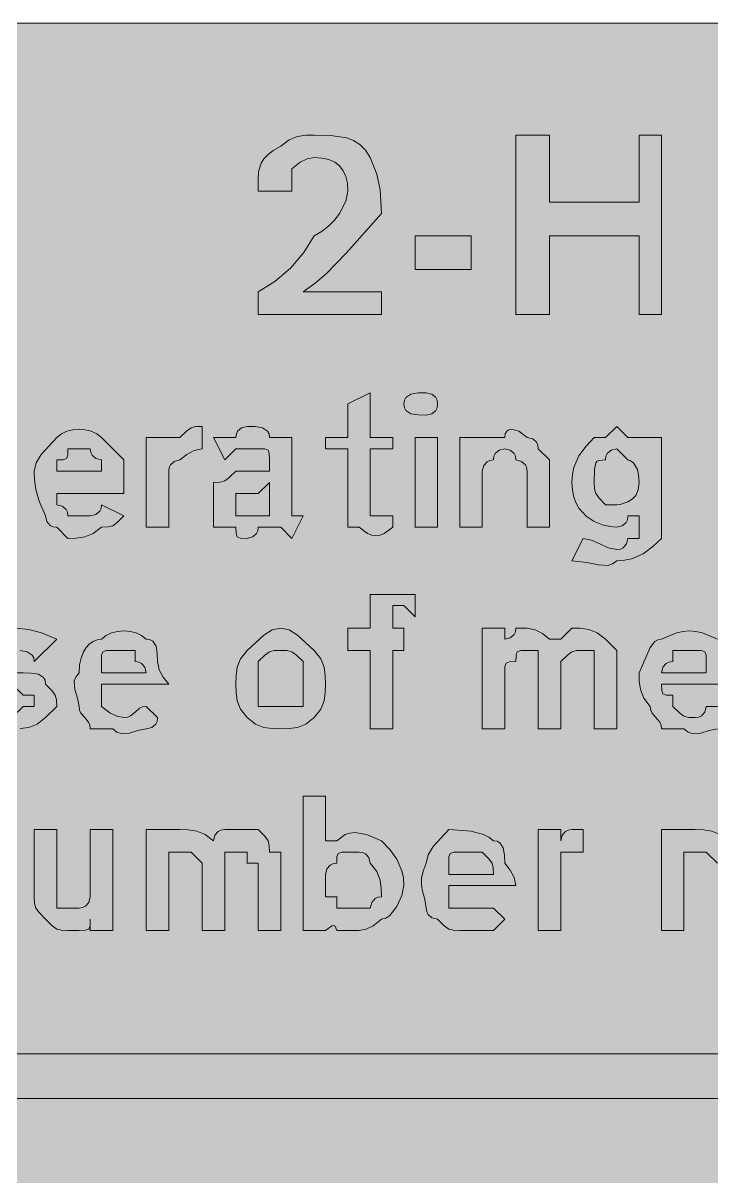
# Model space of a CAD drawing. Header units: metres. Extents: x 10 to 558, y 12 to 259.
# Drawn here: x 141.8 to 215.6, y 135.6 to 259.2 of the extents above; entities that cross this region are included whole.
import ezdxf

# ---------------------------------------------------------------- set-up
doc = ezdxf.new("R2010")
doc.units = ezdxf.units.M
for name, color, linetype, true_color in [('FILL_BLUE_0000FF', 7, 'Continuous', 0x0000ff), ('FILL_WHITE_FFFFFF', 7, 'Continuous', 0xffffff), ('STROKE_WHITE_FFFFFF', 7, 'Continuous', 0xffffff)]:
    doc.layers.add(name, color=color, linetype=linetype, true_color=true_color)

msp = doc.modelspace()

# ---------------------------------------------------------------- hatches: boundary and pattern name
at = {"layer": 'FILL_BLUE_0000FF', "true_color": 0x0000ff}
h = msp.add_hatch(color=7, dxfattribs=at)
h.dxf.hatch_style = 1
h.paths.add_polyline_path([(552.54, 259.18), (553.8, 259.05), (554.83, 258.69), (555.75, 258), (557.14, 256.39), (557.56, 255.68), (557.85, 255), (558.11, 253.61), (558.15, 252), (558.15, 19.2), (558.15, 15.6), (557.75, 15.55), (557.44, 15.39), (556.95, 14.85), (556.46, 14.08), (555.75, 13.2), (554.83, 12.51), (553.8, 12.15), (552.54, 12.02), (550.95, 12), (16.95, 12), (13.35, 12), (12.6, 12.6), (11.83, 13.01), (10.95, 13.2), (10.26, 14.81), (9.9, 16.2), (9.77, 17.59), (9.75, 19.2), (9.75, 252), (9.75, 255.6), (10.35, 256.35), (10.76, 257.12), (10.95, 258), (11.83, 258.19), (12.6, 258.6), (13.35, 259.2), (16.95, 259.2), (550.95, 259.2), (552.54, 259.18)])
at = {"layer": 'FILL_WHITE_FFFFFF', "true_color": 0xffffff}
h = msp.add_hatch(color=7, dxfattribs=at)
h.dxf.hatch_style = 1
h.paths.add_polyline_path([(166.95, 241.2), (166.95, 242.4), (166.99, 243.3), (167.25, 244.2), (167.54, 244.65), (167.96, 245.1), (168.56, 245.55), (169.35, 246), (170.25, 246.69), (171.15, 247.05), (172.05, 247.18), (172.95, 247.2), (174.73, 247.16), (176.4, 246.9), (177.16, 246.61), (177.84, 246.19), (178.45, 245.59), (178.95, 244.8), (179.64, 243.02), (180, 241.35), (180.15, 238.8), (176.4, 234.6), (174.24, 232.39), (173.05, 231.35), (171.75, 230.4), (180.15, 230.4), (180.15, 228), (166.95, 228), (166.95, 230.4), (168.73, 231.51), (170.4, 232.95), (171.84, 234.62), (172.95, 236.4), (173.79, 236.9), (174.52, 237.49), (175.14, 238.13), (175.65, 238.8), (176.32, 240.11), (176.55, 241.2), (176.49, 242.04), (176.32, 242.77), (176.04, 243.39), (175.65, 243.9), (175.14, 244.29), (174.52, 244.57), (173.79, 244.74), (172.95, 244.8), (172.2, 244.65), (171.43, 244.29), (170.55, 243.6), (170.55, 242.4), (170.55, 241.2), (166.95, 241.2)])
h = msp.add_hatch(color=7, dxfattribs=at)
h.dxf.hatch_style = 1
h.paths.add_polyline_path([(207.75, 236.4), (198.15, 236.4), (198.15, 228), (194.55, 228), (194.55, 247.2), (198.15, 247.2), (198.15, 240), (207.75, 240), (207.75, 247.2), (210.15, 247.2), (210.15, 228), (207.75, 228), (207.75, 236.4)])
h = msp.add_hatch(color=7, dxfattribs=at)
h.dxf.hatch_style = 1
h.paths.add_polyline_path([(183.75, 236.4), (189.75, 236.4), (189.75, 232.8), (183.75, 232.8), (183.75, 236.4)])
h = msp.add_hatch(color=7, dxfattribs=at)
h.dxf.hatch_style = 1
h.paths.add_polyline_path([(178.95, 206.4), (180.15, 206.4), (181.35, 206.4), (181.35, 205.2), (180.45, 204.52), (180, 204.36), (179.55, 204.3), (179.1, 204.36), (178.65, 204.52), (177.75, 205.2), (176.55, 205.2), (176.55, 206.4), (176.55, 213.6), (174.15, 213.6), (174.15, 214.8), (176.55, 214.8), (176.55, 218.4), (178.95, 219.6), (178.95, 214.8), (181.35, 214.8), (181.35, 213.6), (178.95, 213.6), (178.95, 207.6), (178.95, 206.4)])
h = msp.add_hatch(color=7, dxfattribs=at)
h.dxf.hatch_style = 1
h.paths.add_polyline_path([(186.1, 218), (185.96, 217.71), (185.55, 217.35), (184.95, 217.2), (184.07, 217.22), (183.3, 217.35), (182.76, 217.71), (182.6, 218), (182.55, 218.4), (182.6, 218.8), (182.76, 219.09), (183.3, 219.45), (184.07, 219.58), (184.95, 219.6), (185.55, 219.45), (185.96, 219.09), (186.1, 218.8), (186.15, 218.4), (186.1, 218)])
h = msp.add_hatch(color=7, dxfattribs=at)
h.dxf.hatch_style = 1
h.paths.add_polyline_path([(144.95, 205.25), (144.66, 205.39), (144.3, 205.8), (144.15, 206.4), (143.46, 207.99), (143.1, 209.25), (142.97, 210.28), (142.95, 211.2), (143.16, 212.1), (143.7, 213), (145.35, 214.8), (145.85, 215.19), (146.44, 215.47), (147.08, 215.64), (147.75, 215.7), (148.42, 215.64), (149.06, 215.47), (149.65, 215.19), (150.15, 214.8), (152.55, 212.4), (152.55, 208.8), (145.35, 208.8), (145.35, 207.6), (145.95, 207.45), (146.36, 207.09), (146.5, 206.8), (146.55, 206.4), (148.95, 206.4), (149.55, 206.55), (149.96, 206.91), (150.1, 207.2), (150.15, 207.6), (152.55, 206.4), (151.84, 205.71), (151.35, 205.35), (150.86, 205.22), (150.15, 205.2), (149.25, 204.51), (148.35, 204.15), (147.45, 204.02), (146.55, 204), (145.35, 205.2), (144.95, 205.25)])
h.paths.add_polyline_path([(150.15, 212.4), (149.55, 212.55), (149.14, 212.91), (149, 213.2), (148.95, 213.6), (146.55, 213.6), (146.53, 212.91), (146.4, 212.55), (146.04, 212.42), (145.35, 212.4), (145.35, 211.2), (150.15, 211.2), (150.15, 212.4)], flags=16)
h = msp.add_hatch(color=7, dxfattribs=at)
h.dxf.hatch_style = 1
h.paths.add_polyline_path([(158.55, 214.8), (159.26, 215.49), (159.75, 215.85), (160.24, 215.98), (160.95, 216), (160.95, 213.6), (160.07, 213.41), (159.3, 213), (158.55, 212.4), (157.95, 212.25), (157.54, 211.89), (157.4, 211.6), (157.35, 211.2), (157.35, 205.2), (154.95, 205.2), (154.95, 214.8), (157.35, 214.8), (158.55, 214.8)])
h = msp.add_hatch(color=7, dxfattribs=at)
h.dxf.hatch_style = 1
h.paths.add_polyline_path([(164.55, 214.8), (164.6, 215.2), (164.74, 215.49), (165.15, 215.85), (165.75, 216), (166.63, 215.98), (167.4, 215.85), (167.94, 215.49), (168.1, 215.2), (168.15, 214.8), (170.55, 214.8), (170.55, 212.4), (170.55, 210), (170.55, 207.6), (170.55, 206.4), (171.75, 206.4), (170.55, 204), (169.35, 205.2), (166.95, 205.2), (166.9, 204.8), (166.76, 204.51), (166.35, 204.15), (165.75, 204), (165.06, 204.02), (164.7, 204.15), (164.57, 204.51), (164.55, 205.2), (162.15, 205.2), (162.15, 207.6), (162.15, 210), (162.86, 210.02), (163.35, 210.15), (163.84, 210.51), (164.55, 211.2), (165.75, 211.2), (166.95, 211.2), (168.15, 211.2), (168.15, 212.4), (168.13, 213.09), (168, 213.45), (167.64, 213.58), (166.95, 213.6), (165.75, 213.6), (164.55, 213.6), (163.35, 212.4), (162.15, 214.8), (163.35, 214.8), (164.55, 214.8)])
h.paths.add_polyline_path([(168.15, 206.4), (168.15, 207.6), (168.15, 210), (166.95, 208.8), (165.75, 208.8), (164.55, 208.8), (164.55, 207.6), (164.55, 206.4), (165.75, 206.4), (166.95, 206.4), (168.15, 206.4)], flags=16)
h = msp.add_hatch(color=7, dxfattribs=at)
h.dxf.hatch_style = 1
h.paths.add_polyline_path([(192.75, 213.45), (192.34, 213.09), (192.2, 212.8), (192.15, 212.4), (191.75, 212.35), (191.46, 212.21), (191.1, 211.8), (190.95, 211.2), (190.95, 205.2), (188.55, 205.2), (188.55, 214.8), (190.95, 214.8), (193.35, 214.8), (193.4, 215.19), (193.56, 215.47), (193.79, 215.64), (194.1, 215.7), (194.87, 215.47), (195.75, 214.8), (196.35, 214.65), (196.76, 214.29), (196.9, 214), (196.95, 213.6), (198.15, 212.4), (198.15, 205.2), (195.75, 205.2), (195.75, 211.2), (195.7, 211.6), (195.56, 211.89), (195.15, 212.25), (194.55, 212.4), (194.5, 212.8), (194.36, 213.09), (193.95, 213.45), (193.35, 213.6), (192.75, 213.45)])
h = msp.add_hatch(color=7, dxfattribs=at)
h.dxf.hatch_style = 1
h.paths.add_polyline_path([(210.15, 204), (209.23, 203.12), (208.2, 202.35), (206.94, 201.81), (206.2, 201.65), (205.35, 201.6), (204.9, 201.26), (204.43, 201.09), (203.4, 201.15), (202.14, 201.43), (200.55, 201.6), (201.75, 204), (202.65, 203.81), (203.55, 203.4), (204.45, 202.99), (205.35, 202.8), (205.75, 202.85), (206.04, 202.99), (206.4, 203.4), (206.55, 204), (207.75, 204), (207.75, 205.2), (207.75, 206.4), (206.55, 206.4), (206.5, 206), (206.36, 205.71), (205.95, 205.35), (205.35, 205.2), (204.6, 205.27), (203.83, 205.45), (202.95, 205.8), (202.07, 206.37), (201.3, 207.22), (200.99, 207.77), (200.76, 208.42), (200.6, 209.16), (200.55, 210), (200.6, 210.85), (200.76, 211.59), (201.3, 212.85), (202.07, 213.88), (202.95, 214.8), (204.15, 214.8), (205.35, 216), (206.55, 214.8), (207.75, 214.8), (210.15, 214.8), (210.15, 204)])
h.paths.add_polyline_path([(204.34, 213.09), (204.2, 212.8), (204.15, 212.4), (203.46, 212.36), (203.24, 212.27), (203.1, 212.1), (202.97, 211.39), (202.95, 210), (202.97, 209.29), (203.1, 208.8), (203.46, 208.31), (204.15, 207.6), (205.35, 207.6), (205.72, 207.64), (206.55, 207.9), (206.99, 208.19), (207.38, 208.61), (207.65, 209.21), (207.75, 210), (207.7, 210.79), (207.56, 211.39), (207.15, 212.1), (206.74, 212.36), (206.55, 212.4), (205.35, 213.6), (204.75, 213.45), (204.34, 213.09)], flags=16)
h = msp.add_hatch(color=7, dxfattribs=at)
h.dxf.hatch_style = 1
h.paths.add_polyline_path([(183.75, 205.2), (183.75, 214.8), (186.15, 214.8), (186.15, 205.2), (183.75, 205.2)])
h = msp.add_hatch(color=7, dxfattribs=at)
h.dxf.hatch_style = 1
h.paths.add_polyline_path([(181.35, 183.6), (178.95, 183.6), (178.95, 192), (176.55, 192), (176.55, 194.4), (178.95, 194.4), (178.95, 195.6), (178.95, 198), (181.35, 198), (182.55, 198), (183.75, 198), (183.75, 195.6), (182.55, 196.8), (181.35, 196.8), (181.35, 195.6), (181.35, 194.4), (182.55, 194.4), (182.55, 192), (181.35, 192), (181.35, 183.6)])
h = msp.add_hatch(color=7, dxfattribs=at)
h.dxf.hatch_style = 1
h.paths.add_polyline_path([(140.55, 189.6), (141.75, 189.6), (142.63, 189.58), (143.4, 189.45), (143.94, 189.09), (144.1, 188.8), (144.15, 188.4), (144.84, 187.69), (145.2, 187.2), (145.33, 186.71), (145.35, 186), (144.15, 184.8), (143.25, 184.11), (142.35, 183.75), (141.45, 183.62), (140.55, 183.6), (138.96, 183.64), (137.7, 183.9), (137.16, 184.19), (136.67, 184.61), (136.2, 185.21), (135.75, 186), (136.95, 187.2), (137.66, 186.51), (138.15, 186.15), (138.64, 186.02), (139.35, 186), (139.5, 185.4), (139.86, 184.99), (140.15, 184.85), (140.55, 184.8), (141.75, 186), (142.95, 186), (142.95, 187.2), (141.75, 187.2), (140.55, 188.4), (139.35, 188.4), (138.47, 188.42), (137.7, 188.55), (137.16, 188.91), (137, 189.2), (136.95, 189.6), (136.95, 190.8), (136.95, 193.2), (137.35, 193.25), (137.66, 193.39), (138.15, 193.8), (138.64, 194.21), (138.95, 194.35), (139.35, 194.4), (140.96, 194.38), (142.35, 194.25), (143.74, 193.89), (145.35, 193.2), (142.95, 190.8), (142.9, 191.2), (142.74, 191.49), (142.2, 191.85), (141.43, 191.98), (140.55, 192), (139.35, 192), (139.35, 190.8), (140.55, 189.6)])
h = msp.add_hatch(color=7, dxfattribs=at)
h.dxf.hatch_style = 1
h.paths.add_polyline_path([(148.9, 184), (148.76, 184.31), (148.35, 184.8), (147.94, 185.29), (147.8, 185.6), (147.75, 186), (147.58, 186.9), (147.3, 187.8), (147.24, 188.7), (147.41, 189.15), (147.75, 189.6), (147.8, 190.44), (147.96, 191.17), (148.19, 191.79), (148.5, 192.3), (148.86, 192.69), (149.27, 192.97), (149.7, 193.14), (150.15, 193.2), (150.65, 193.59), (151.24, 193.87), (151.88, 194.04), (152.55, 194.1), (153.22, 194.04), (153.86, 193.87), (154.45, 193.59), (154.95, 193.2), (155.35, 193.15), (155.64, 192.99), (156, 192.45), (156.13, 191.68), (156.15, 190.8), (156.34, 189.92), (156.75, 189.15), (157.35, 188.4), (150.15, 188.4), (150.15, 187.2), (150.15, 186), (151.03, 185.31), (151.8, 184.95), (152.55, 184.8), (152.95, 184.85), (153.26, 184.99), (153.75, 185.4), (154.24, 185.81), (154.55, 185.95), (154.95, 186), (156.15, 184.8), (156.1, 184.4), (155.96, 184.11), (155.55, 183.75), (154.95, 183.6), (154.05, 183.43), (153.15, 183.15), (152.25, 183.09), (151.8, 183.26), (151.35, 183.6), (148.95, 183.6), (148.9, 184)])
h.paths.add_polyline_path([(154.8, 190.2), (154.44, 190.61), (154.15, 190.75), (153.75, 190.8), (153.75, 192), (151.35, 192), (150.66, 191.98), (150.3, 191.85), (150.17, 191.49), (150.15, 190.8), (150.15, 189.6), (154.95, 189.6), (154.8, 190.2)], flags=16)
h = msp.add_hatch(color=7, dxfattribs=at)
h.dxf.hatch_style = 1
h.paths.add_polyline_path([(164.7, 190.2), (165.06, 191.1), (165.75, 192), (167.55, 193.65), (168.45, 194.19), (169.35, 194.4), (170.25, 194.19), (171.15, 193.65), (172.95, 192), (173.64, 191.1), (174, 190.2), (174.13, 189.3), (174.15, 188.4), (174.13, 187.5), (174, 186.6), (173.64, 185.7), (172.95, 184.8), (172.05, 184.11), (171.15, 183.75), (170.25, 183.62), (169.35, 183.6), (168.45, 183.62), (167.55, 183.75), (166.65, 184.11), (165.75, 184.8), (165.06, 185.7), (164.7, 186.6), (164.57, 187.5), (164.55, 188.4), (164.57, 189.3), (164.7, 190.2)])
h.paths.add_polyline_path([(168.15, 191.85), (167.66, 191.49), (166.95, 190.8), (166.95, 188.4), (166.95, 186), (169.35, 186), (171.75, 186), (171.75, 188.4), (171.75, 190.8), (171.04, 191.49), (170.55, 191.85), (170.06, 191.98), (169.35, 192), (168.64, 191.98), (168.15, 191.85)], flags=16)
h = msp.add_hatch(color=7, dxfattribs=at)
h.dxf.hatch_style = 1
h.paths.add_polyline_path([(193.35, 193.2), (193.95, 193.35), (194.36, 193.71), (194.5, 194), (194.55, 194.4), (195.75, 194.4), (196.63, 194.21), (197.4, 193.8), (198.15, 193.2), (199.35, 193.2), (200.55, 194.4), (201.45, 194.38), (202.35, 194.25), (203.25, 193.89), (204.15, 193.2), (205.35, 192), (205.35, 190.8), (205.35, 183.6), (202.95, 183.6), (202.95, 190.8), (202.95, 192), (201.75, 192), (201.04, 191.98), (200.55, 191.85), (200.06, 191.49), (199.35, 190.8), (199.35, 189.6), (199.35, 183.6), (196.95, 183.6), (196.95, 190.8), (196.95, 192), (195.75, 192), (195.06, 191.98), (194.7, 191.85), (194.57, 191.49), (194.55, 190.8), (193.86, 190.78), (193.5, 190.65), (193.37, 190.29), (193.35, 189.6), (193.35, 183.6), (190.95, 183.6), (190.95, 194.4), (193.35, 194.4), (193.35, 193.2)])
h = msp.add_hatch(color=7, dxfattribs=at)
h.dxf.hatch_style = 1
h.paths.add_polyline_path([(210.1, 184), (209.96, 184.31), (209.55, 184.8), (209.14, 185.29), (209, 185.6), (208.95, 186), (208.26, 186.9), (207.9, 187.8), (207.77, 188.7), (207.75, 189.6), (208.95, 192.3), (209.44, 192.97), (209.75, 193.14), (210.15, 193.2), (211.76, 193.87), (212.47, 194.04), (213.15, 194.1), (213.83, 194.04), (214.54, 193.87), (216.15, 193.2), (216.75, 192.45), (217.16, 191.68), (217.35, 190.8), (217.35, 188.4), (210.15, 188.4), (210.17, 187.71), (210.3, 187.35), (210.66, 187.22), (211.35, 187.2), (211.35, 186), (212.06, 185.31), (212.55, 184.95), (213.04, 184.82), (213.75, 184.8), (214.15, 184.85), (214.44, 184.99), (214.8, 185.4), (214.95, 186), (216.15, 186), (217.35, 184.8), (217.3, 184.4), (217.16, 184.11), (216.75, 183.75), (216.15, 183.6), (215.25, 183.43), (214.35, 183.15), (213.45, 183.09), (213, 183.26), (212.55, 183.6), (210.15, 183.6), (210.1, 184)])
h.paths.add_polyline_path([(214.95, 190.8), (214.93, 191.49), (214.8, 191.85), (214.44, 191.98), (213.75, 192), (211.35, 192), (211.35, 190.8), (210.95, 190.75), (210.66, 190.61), (210.3, 190.2), (210.15, 189.6), (214.95, 189.6), (214.95, 190.8)], flags=16)
h = msp.add_hatch(color=7, dxfattribs=at)
h.dxf.hatch_style = 1
h.paths.add_polyline_path([(176.76, 172.44), (177.3, 172.5), (178.56, 172.27), (180.15, 171.6), (181.03, 170.68), (181.8, 169.65), (182.34, 168.39), (182.5, 167.65), (182.55, 166.8), (182.34, 165.73), (181.8, 164.55), (181.03, 163.59), (180.6, 163.31), (180.15, 163.2), (179.27, 162.51), (178.5, 162.15), (177.75, 162), (175.35, 162), (175.2, 162.45), (175.06, 162.53), (174.84, 162.51), (174.15, 162), (171.75, 162), (171.75, 176.4), (174.15, 176.4), (174.15, 172.8), (174.15, 171.6), (175.35, 171.6), (176.27, 172.27), (176.76, 172.44)])
h.paths.add_polyline_path([(179.1, 165), (179.46, 165.41), (179.75, 165.55), (180.15, 165.6), (180.13, 166.5), (180, 167.4), (179.64, 168.3), (178.95, 169.2), (178.8, 169.8), (178.44, 170.21), (178.15, 170.35), (177.75, 170.4), (176.55, 170.4), (175.86, 170.38), (175.5, 170.25), (175.37, 169.89), (175.35, 169.2), (174.95, 169.15), (174.66, 169.01), (174.3, 168.6), (174.15, 168), (174.15, 166.8), (174.15, 165.6), (175.35, 165.6), (175.35, 164.4), (177.75, 164.4), (178.95, 164.4), (179.1, 165)], flags=16)
h = msp.add_hatch(color=7, dxfattribs=at)
h.dxf.hatch_style = 1
h.paths.add_polyline_path([(145.84, 162.02), (145.35, 162.15), (144.86, 162.51), (144.15, 163.2), (143.46, 163.91), (143.1, 164.4), (142.97, 164.89), (142.95, 165.6), (142.95, 172.8), (145.35, 172.8), (145.35, 165.6), (145.35, 164.4), (146.55, 164.4), (147.75, 164.4), (148.15, 164.45), (148.44, 164.59), (148.8, 165), (148.95, 165.6), (148.95, 172.8), (151.35, 172.8), (151.35, 162), (148.95, 162), (148.95, 163.2), (148.93, 162.51), (148.8, 162.15), (148.44, 162.02), (147.75, 162), (146.55, 162), (145.84, 162.02)])
h = msp.add_hatch(color=7, dxfattribs=at)
h.dxf.hatch_style = 1
h.paths.add_polyline_path([(159.45, 172.78), (160.35, 172.65), (161.25, 172.29), (162.15, 171.6), (162.3, 172.2), (162.66, 172.61), (162.95, 172.75), (163.35, 172.8), (164.55, 172.8), (166.95, 172.8), (167.64, 172.09), (168, 171.6), (168.13, 171.11), (168.15, 170.4), (169.35, 170.4), (169.35, 169.2), (169.35, 162), (166.95, 162), (166.95, 169.2), (165.75, 169.2), (165.75, 170.4), (164.55, 170.4), (163.35, 170.4), (163.35, 169.2), (163.35, 162), (160.95, 162), (160.95, 169.2), (159.75, 170.4), (158.55, 170.4), (157.35, 170.4), (157.35, 169.2), (157.35, 162), (154.95, 162), (154.95, 172.8), (157.35, 172.8), (158.55, 172.8), (159.45, 172.78)])
h = msp.add_hatch(color=7, dxfattribs=at)
h.dxf.hatch_style = 1
h.paths.add_polyline_path([(187.35, 162.15), (186.86, 162.51), (186.15, 163.2), (185.55, 163.35), (185.14, 163.71), (185, 164), (184.95, 164.4), (184.78, 165.32), (184.5, 166.35), (184.42, 166.94), (184.44, 167.61), (184.61, 168.35), (184.95, 169.2), (185.16, 170.1), (185.7, 171), (187.35, 172.8), (189.75, 172.65), (191.06, 172.29), (191.65, 172), (192.15, 171.6), (192.55, 171.55), (192.84, 171.39), (193.2, 170.85), (193.33, 170.08), (193.35, 169.2), (193.95, 168.45), (194.36, 167.68), (194.55, 166.8), (187.35, 166.8), (187.35, 165.6), (187.35, 164.4), (189.75, 164.4), (192.15, 164.4), (193.35, 163.2), (192.15, 162), (188.55, 162), (187.84, 162.02), (187.35, 162.15)])
h.paths.add_polyline_path([(192.13, 168.71), (192, 169.2), (191.64, 169.69), (190.95, 170.4), (188.55, 170.4), (187.86, 170.38), (187.5, 170.25), (187.37, 169.89), (187.35, 169.2), (187.35, 168), (192.15, 168), (192.13, 168.71)], flags=16)
h = msp.add_hatch(color=7, dxfattribs=at)
h.dxf.hatch_style = 1
h.paths.add_polyline_path([(199.5, 172.2), (199.86, 172.61), (200.15, 172.75), (200.55, 172.8), (201.75, 172.8), (201.75, 170.4), (199.35, 170.4), (199.35, 169.2), (199.35, 168), (199.35, 162), (196.95, 162), (196.95, 172.8), (199.35, 172.8), (199.35, 171.6), (199.5, 172.2)])
h = msp.add_hatch(color=7, dxfattribs=at)
h.dxf.hatch_style = 1
h.paths.add_polyline_path([(214.65, 172.78), (215.55, 172.65), (216.45, 172.29), (217.35, 171.6), (218.55, 172.8), (219.75, 172.8), (222.15, 172.8), (224.55, 170.4), (224.55, 169.2), (224.55, 162), (222.15, 162), (222.15, 169.2), (220.95, 170.4), (219.75, 170.4), (218.55, 170.4), (218.55, 169.2), (218.55, 162), (216.15, 162), (216.15, 169.2), (214.95, 170.4), (213.75, 170.4), (212.55, 170.4), (212.55, 169.2), (212.55, 162), (210.15, 162), (210.15, 172.8), (212.55, 172.8), (213.75, 172.8), (214.65, 172.78)])
h = msp.add_hatch(color=7, dxfattribs=at)
h.dxf.hatch_style = 1
h.paths.add_polyline_path([(505.35, 144), (72.15, 144), (76.95, 139.2), (69.75, 139.2), (62.55, 146.4), (69.75, 153.6), (76.95, 153.6), (72.15, 148.8), (505.35, 148.8), (505.35, 144)])

# ---------------------------------------------------------------- linework, layer by layer
at = {"layer": 'FILL_BLUE_0000FF', "lineweight": 0, "true_color": 0x0000ff}
msp.add_lwpolyline([(550.95, 12), (16.95, 12), (13.35, 12), (12.6, 12.6), (11.83, 13.01), (10.95, 13.2), (10.26, 14.81), (9.9, 16.2), (9.77, 17.59), (9.75, 19.2), (9.75, 252), (9.75, 255.6), (10.35, 256.35), (10.76, 257.12), (10.95, 258), (11.83, 258.19), (12.6, 258.6), (13.35, 259.2), (16.95, 259.2), (550.95, 259.2)], dxfattribs=at)
at = {"layer": 'FILL_WHITE_FFFFFF', "lineweight": 0, "true_color": 0xffffff}
for points in [[(166.95, 241.2), (166.95, 242.4), (166.99, 243.3), (167.25, 244.2), (167.54, 244.65), (167.96, 245.1), (168.56, 245.55), (169.35, 246), (170.25, 246.69), (171.15, 247.05), (172.05, 247.18), (172.95, 247.2), (174.73, 247.16), (176.4, 246.9), (177.16, 246.61), (177.84, 246.19), (178.45, 245.59), (178.95, 244.8), (179.64, 243.02), (180, 241.35), (180.15, 238.8), (176.4, 234.6), (174.24, 232.39), (173.05, 231.35), (171.75, 230.4), (180.15, 230.4), (180.15, 228), (166.95, 228), (166.95, 230.4), (168.73, 231.51), (170.4, 232.95), (171.84, 234.62), (172.95, 236.4), (173.79, 236.9), (174.52, 237.49), (175.14, 238.13), (175.65, 238.8), (176.32, 240.11), (176.55, 241.2), (176.49, 242.04), (176.32, 242.77), (176.04, 243.39), (175.65, 243.9), (175.14, 244.29), (174.52, 244.57), (173.79, 244.74), (172.95, 244.8), (172.2, 244.65), (171.43, 244.29), (170.55, 243.6), (170.55, 242.4), (170.55, 241.2)], [(207.75, 236.4), (198.15, 236.4), (198.15, 228), (194.55, 228), (194.55, 247.2), (198.15, 247.2), (198.15, 240), (207.75, 240), (207.75, 247.2), (210.15, 247.2), (210.15, 228), (207.75, 228)], [(183.75, 236.4), (189.75, 236.4), (189.75, 232.8), (183.75, 232.8)], [(178.95, 206.4), (180.15, 206.4), (181.35, 206.4), (181.35, 205.2), (180.45, 204.52), (180, 204.36), (179.55, 204.3), (179.1, 204.36), (178.65, 204.52), (177.75, 205.2), (176.55, 205.2), (176.55, 206.4), (176.55, 213.6), (174.15, 213.6), (174.15, 214.8), (176.55, 214.8), (176.55, 218.4), (178.95, 219.6), (178.95, 214.8), (181.35, 214.8), (181.35, 213.6), (178.95, 213.6), (178.95, 207.6)], [(186.1, 218), (185.96, 217.71), (185.55, 217.35), (184.95, 217.2), (184.07, 217.22), (183.3, 217.35), (182.76, 217.71), (182.6, 218), (182.55, 218.4), (182.6, 218.8), (182.76, 219.09), (183.3, 219.45), (184.07, 219.58), (184.95, 219.6), (185.55, 219.45), (185.96, 219.09), (186.1, 218.8), (186.15, 218.4)], [(144.95, 205.25), (144.66, 205.39), (144.3, 205.8), (144.15, 206.4), (143.46, 207.99), (143.1, 209.25), (142.97, 210.28), (142.95, 211.2), (143.16, 212.1), (143.7, 213), (145.35, 214.8), (145.85, 215.19), (146.44, 215.47), (147.08, 215.64), (147.75, 215.7), (148.42, 215.64), (149.06, 215.47), (149.65, 215.19), (150.15, 214.8), (152.55, 212.4), (152.55, 208.8), (145.35, 208.8), (145.35, 207.6), (145.95, 207.45), (146.36, 207.09), (146.5, 206.8), (146.55, 206.4), (148.95, 206.4), (149.55, 206.55), (149.96, 206.91), (150.1, 207.2), (150.15, 207.6), (152.55, 206.4), (151.84, 205.71), (151.35, 205.35), (150.86, 205.22), (150.15, 205.2), (149.25, 204.51), (148.35, 204.15), (147.45, 204.02), (146.55, 204), (145.35, 205.2)], [(158.55, 214.8), (159.26, 215.49), (159.75, 215.85), (160.24, 215.98), (160.95, 216), (160.95, 213.6), (160.07, 213.41), (159.3, 213), (158.55, 212.4), (157.95, 212.25), (157.54, 211.89), (157.4, 211.6), (157.35, 211.2), (157.35, 205.2), (154.95, 205.2), (154.95, 214.8), (157.35, 214.8)], [(164.55, 214.8), (164.6, 215.2), (164.74, 215.49), (165.15, 215.85), (165.75, 216), (166.63, 215.98), (167.4, 215.85), (167.94, 215.49), (168.1, 215.2), (168.15, 214.8), (170.55, 214.8), (170.55, 212.4), (170.55, 210), (170.55, 207.6), (170.55, 206.4), (171.75, 206.4), (170.55, 204), (169.35, 205.2), (166.95, 205.2), (166.9, 204.8), (166.76, 204.51), (166.35, 204.15), (165.75, 204), (165.06, 204.02), (164.7, 204.15), (164.57, 204.51), (164.55, 205.2), (162.15, 205.2), (162.15, 207.6), (162.15, 210), (162.86, 210.02), (163.35, 210.15), (163.84, 210.51), (164.55, 211.2), (165.75, 211.2), (166.95, 211.2), (168.15, 211.2), (168.15, 212.4), (168.13, 213.09), (168, 213.45), (167.64, 213.58), (166.95, 213.6), (165.75, 213.6), (164.55, 213.6), (163.35, 212.4), (162.15, 214.8), (163.35, 214.8)], [(192.75, 213.45), (192.34, 213.09), (192.2, 212.8), (192.15, 212.4), (191.75, 212.35), (191.46, 212.21), (191.1, 211.8), (190.95, 211.2), (190.95, 205.2), (188.55, 205.2), (188.55, 214.8), (190.95, 214.8), (193.35, 214.8), (193.4, 215.19), (193.56, 215.47), (193.79, 215.64), (194.1, 215.7), (194.87, 215.47), (195.75, 214.8), (196.35, 214.65), (196.76, 214.29), (196.9, 214), (196.95, 213.6), (198.15, 212.4), (198.15, 205.2), (195.75, 205.2), (195.75, 211.2), (195.7, 211.6), (195.56, 211.89), (195.15, 212.25), (194.55, 212.4), (194.5, 212.8), (194.36, 213.09), (193.95, 213.45), (193.35, 213.6)], [(210.15, 204), (209.23, 203.12), (208.2, 202.35), (206.94, 201.81), (206.2, 201.65), (205.35, 201.6), (204.9, 201.26), (204.43, 201.09), (203.4, 201.15), (202.14, 201.43), (200.55, 201.6), (201.75, 204), (202.65, 203.81), (203.55, 203.4), (204.45, 202.99), (205.35, 202.8), (205.75, 202.85), (206.04, 202.99), (206.4, 203.4), (206.55, 204), (207.75, 204), (207.75, 205.2), (207.75, 206.4), (206.55, 206.4), (206.5, 206), (206.36, 205.71), (205.95, 205.35), (205.35, 205.2), (204.6, 205.27), (203.83, 205.45), (202.95, 205.8), (202.07, 206.37), (201.3, 207.22), (200.99, 207.77), (200.76, 208.42), (200.6, 209.16), (200.55, 210), (200.6, 210.85), (200.76, 211.59), (201.3, 212.85), (202.07, 213.88), (202.95, 214.8), (204.15, 214.8), (205.35, 216), (206.55, 214.8), (207.75, 214.8), (210.15, 214.8)], [(183.75, 205.2), (183.75, 214.8), (186.15, 214.8), (186.15, 205.2)], [(150.15, 212.4), (149.55, 212.55), (149.14, 212.91), (149, 213.2), (148.95, 213.6), (146.55, 213.6), (146.53, 212.91), (146.4, 212.55), (146.04, 212.42), (145.35, 212.4), (145.35, 211.2), (150.15, 211.2)], [(204.34, 213.09), (204.2, 212.8), (204.15, 212.4), (203.46, 212.36), (203.24, 212.27), (203.1, 212.1), (202.97, 211.39), (202.95, 210), (202.97, 209.29), (203.1, 208.8), (203.46, 208.31), (204.15, 207.6), (205.35, 207.6), (205.72, 207.64), (206.55, 207.9), (206.99, 208.19), (207.38, 208.61), (207.65, 209.21), (207.75, 210), (207.7, 210.79), (207.56, 211.39), (207.15, 212.1), (206.74, 212.36), (206.55, 212.4), (205.35, 213.6), (204.75, 213.45)], [(168.15, 206.4), (168.15, 207.6), (168.15, 210), (166.95, 208.8), (165.75, 208.8), (164.55, 208.8), (164.55, 207.6), (164.55, 206.4), (165.75, 206.4), (166.95, 206.4)], [(181.35, 183.6), (178.95, 183.6), (178.95, 192), (176.55, 192), (176.55, 194.4), (178.95, 194.4), (178.95, 195.6), (178.95, 198), (181.35, 198), (182.55, 198), (183.75, 198), (183.75, 195.6), (182.55, 196.8), (181.35, 196.8), (181.35, 195.6), (181.35, 194.4), (182.55, 194.4), (182.55, 192), (181.35, 192)], [(148.9, 184), (148.76, 184.31), (148.35, 184.8), (147.94, 185.29), (147.8, 185.6), (147.75, 186), (147.58, 186.9), (147.3, 187.8), (147.24, 188.7), (147.41, 189.15), (147.75, 189.6), (147.8, 190.44), (147.96, 191.17), (148.19, 191.79), (148.5, 192.3), (148.86, 192.69), (149.27, 192.97), (149.7, 193.14), (150.15, 193.2), (150.65, 193.59), (151.24, 193.87), (151.88, 194.04), (152.55, 194.1), (153.22, 194.04), (153.86, 193.87), (154.45, 193.59), (154.95, 193.2), (155.35, 193.15), (155.64, 192.99), (156, 192.45), (156.13, 191.68), (156.15, 190.8), (156.34, 189.92), (156.75, 189.15), (157.35, 188.4), (150.15, 188.4), (150.15, 187.2), (150.15, 186), (151.03, 185.31), (151.8, 184.95), (152.55, 184.8), (152.95, 184.85), (153.26, 184.99), (153.75, 185.4), (154.24, 185.81), (154.55, 185.95), (154.95, 186), (156.15, 184.8), (156.1, 184.4), (155.96, 184.11), (155.55, 183.75), (154.95, 183.6), (154.05, 183.43), (153.15, 183.15), (152.25, 183.09), (151.8, 183.26), (151.35, 183.6), (148.95, 183.6)], [(164.7, 190.2), (165.06, 191.1), (165.75, 192), (167.55, 193.65), (168.45, 194.19), (169.35, 194.4), (170.25, 194.19), (171.15, 193.65), (172.95, 192), (173.64, 191.1), (174, 190.2), (174.13, 189.3), (174.15, 188.4), (174.13, 187.5), (174, 186.6), (173.64, 185.7), (172.95, 184.8), (172.05, 184.11), (171.15, 183.75), (170.25, 183.62), (169.35, 183.6), (168.45, 183.62), (167.55, 183.75), (166.65, 184.11), (165.75, 184.8), (165.06, 185.7), (164.7, 186.6), (164.57, 187.5), (164.55, 188.4), (164.57, 189.3)], [(193.35, 193.2), (193.95, 193.35), (194.36, 193.71), (194.5, 194), (194.55, 194.4), (195.75, 194.4), (196.63, 194.21), (197.4, 193.8), (198.15, 193.2), (199.35, 193.2), (200.55, 194.4), (201.45, 194.38), (202.35, 194.25), (203.25, 193.89), (204.15, 193.2), (205.35, 192), (205.35, 190.8), (205.35, 183.6), (202.95, 183.6), (202.95, 190.8), (202.95, 192), (201.75, 192), (201.04, 191.98), (200.55, 191.85), (200.06, 191.49), (199.35, 190.8), (199.35, 189.6), (199.35, 183.6), (196.95, 183.6), (196.95, 190.8), (196.95, 192), (195.75, 192), (195.06, 191.98), (194.7, 191.85), (194.57, 191.49), (194.55, 190.8), (193.86, 190.78), (193.5, 190.65), (193.37, 190.29), (193.35, 189.6), (193.35, 183.6), (190.95, 183.6), (190.95, 194.4), (193.35, 194.4)], [(154.8, 190.2), (154.44, 190.61), (154.15, 190.75), (153.75, 190.8), (153.75, 192), (151.35, 192), (150.66, 191.98), (150.3, 191.85), (150.17, 191.49), (150.15, 190.8), (150.15, 189.6), (154.95, 189.6)], [(168.15, 191.85), (167.66, 191.49), (166.95, 190.8), (166.95, 188.4), (166.95, 186), (169.35, 186), (171.75, 186), (171.75, 188.4), (171.75, 190.8), (171.04, 191.49), (170.55, 191.85), (170.06, 191.98), (169.35, 192), (168.64, 191.98)], [(214.95, 190.8), (214.93, 191.49), (214.8, 191.85), (214.44, 191.98), (213.75, 192), (211.35, 192), (211.35, 190.8), (210.95, 190.75), (210.66, 190.61), (210.3, 190.2), (210.15, 189.6), (214.95, 189.6)], [(176.76, 172.44), (177.3, 172.5), (178.56, 172.27), (180.15, 171.6), (181.03, 170.68), (181.8, 169.65), (182.34, 168.39), (182.5, 167.65), (182.55, 166.8), (182.34, 165.73), (181.8, 164.55), (181.03, 163.59), (180.6, 163.31), (180.15, 163.2), (179.27, 162.51), (178.5, 162.15), (177.75, 162), (175.35, 162), (175.2, 162.45), (175.06, 162.53), (174.84, 162.51), (174.15, 162), (171.75, 162), (171.75, 176.4), (174.15, 176.4), (174.15, 172.8), (174.15, 171.6), (175.35, 171.6), (176.27, 172.27)], [(145.84, 162.02), (145.35, 162.15), (144.86, 162.51), (144.15, 163.2), (143.46, 163.91), (143.1, 164.4), (142.97, 164.89), (142.95, 165.6), (142.95, 172.8), (145.35, 172.8), (145.35, 165.6), (145.35, 164.4), (146.55, 164.4), (147.75, 164.4), (148.15, 164.45), (148.44, 164.59), (148.8, 165), (148.95, 165.6), (148.95, 172.8), (151.35, 172.8), (151.35, 162), (148.95, 162), (148.95, 163.2), (148.93, 162.51), (148.8, 162.15), (148.44, 162.02), (147.75, 162), (146.55, 162)], [(159.45, 172.78), (160.35, 172.65), (161.25, 172.29), (162.15, 171.6), (162.3, 172.2), (162.66, 172.61), (162.95, 172.75), (163.35, 172.8), (164.55, 172.8), (166.95, 172.8), (167.64, 172.09), (168, 171.6), (168.13, 171.11), (168.15, 170.4), (169.35, 170.4), (169.35, 169.2), (169.35, 162), (166.95, 162), (166.95, 169.2), (165.75, 169.2), (165.75, 170.4), (164.55, 170.4), (163.35, 170.4), (163.35, 169.2), (163.35, 162), (160.95, 162), (160.95, 169.2), (159.75, 170.4), (158.55, 170.4), (157.35, 170.4), (157.35, 169.2), (157.35, 162), (154.95, 162), (154.95, 172.8), (157.35, 172.8), (158.55, 172.8)], [(187.35, 162.15), (186.86, 162.51), (186.15, 163.2), (185.55, 163.35), (185.14, 163.71), (185, 164), (184.95, 164.4), (184.78, 165.32), (184.5, 166.35), (184.42, 166.94), (184.44, 167.61), (184.61, 168.35), (184.95, 169.2), (185.16, 170.1), (185.7, 171), (187.35, 172.8), (189.75, 172.65), (191.06, 172.29), (191.65, 172), (192.15, 171.6), (192.55, 171.55), (192.84, 171.39), (193.2, 170.85), (193.33, 170.08), (193.35, 169.2), (193.95, 168.45), (194.36, 167.68), (194.55, 166.8), (187.35, 166.8), (187.35, 165.6), (187.35, 164.4), (189.75, 164.4), (192.15, 164.4), (193.35, 163.2), (192.15, 162), (188.55, 162), (187.84, 162.02)], [(199.5, 172.2), (199.86, 172.61), (200.15, 172.75), (200.55, 172.8), (201.75, 172.8), (201.75, 170.4), (199.35, 170.4), (199.35, 169.2), (199.35, 168), (199.35, 162), (196.95, 162), (196.95, 172.8), (199.35, 172.8), (199.35, 171.6)], [(179.1, 165), (179.46, 165.41), (179.75, 165.55), (180.15, 165.6), (180.13, 166.5), (180, 167.4), (179.64, 168.3), (178.95, 169.2), (178.8, 169.8), (178.44, 170.21), (178.15, 170.35), (177.75, 170.4), (176.55, 170.4), (175.86, 170.38), (175.5, 170.25), (175.37, 169.89), (175.35, 169.2), (174.95, 169.15), (174.66, 169.01), (174.3, 168.6), (174.15, 168), (174.15, 166.8), (174.15, 165.6), (175.35, 165.6), (175.35, 164.4), (177.75, 164.4), (178.95, 164.4)], [(192.13, 168.71), (192, 169.2), (191.64, 169.69), (190.95, 170.4), (188.55, 170.4), (187.86, 170.38), (187.5, 170.25), (187.37, 169.89), (187.35, 169.2), (187.35, 168), (192.15, 168)], [(505.35, 144), (72.15, 144), (76.95, 139.2), (69.75, 139.2), (62.55, 146.4), (69.75, 153.6), (76.95, 153.6), (72.15, 148.8), (505.35, 148.8)]]:
    msp.add_lwpolyline(points, close=True, dxfattribs=at)
for points in [[(140.96, 194.38), (142.35, 194.25), (143.74, 193.89), (145.35, 193.2), (142.95, 190.8), (142.9, 191.2), (142.74, 191.49), (142.2, 191.85), (141.43, 191.98)], [(216.15, 183.6), (215.25, 183.43), (214.35, 183.15), (213.45, 183.09), (213, 183.26), (212.55, 183.6), (210.15, 183.6), (210.1, 184), (209.96, 184.31), (209.55, 184.8), (209.14, 185.29), (209, 185.6), (208.95, 186), (208.26, 186.9), (207.9, 187.8), (207.77, 188.7), (207.75, 189.6), (208.95, 192.3), (209.44, 192.97), (209.75, 193.14), (210.15, 193.2), (211.76, 193.87), (212.47, 194.04), (213.15, 194.1), (213.83, 194.04), (214.54, 193.87), (216.15, 193.2)], [(140.55, 189.6), (141.75, 189.6), (142.63, 189.58), (143.4, 189.45), (143.94, 189.09), (144.1, 188.8), (144.15, 188.4), (144.84, 187.69), (145.2, 187.2), (145.33, 186.71), (145.35, 186), (144.15, 184.8), (143.25, 184.11), (142.35, 183.75), (141.45, 183.62)], [(140.55, 184.8), (141.75, 186), (142.95, 186), (142.95, 187.2), (141.75, 187.2), (140.55, 188.4)], [(217.35, 188.4), (210.15, 188.4), (210.17, 187.71), (210.3, 187.35), (210.66, 187.22), (211.35, 187.2), (211.35, 186), (212.06, 185.31), (212.55, 184.95), (213.04, 184.82), (213.75, 184.8), (214.15, 184.85), (214.44, 184.99), (214.8, 185.4), (214.95, 186), (216.15, 186)], [(216.15, 169.2), (214.95, 170.4), (213.75, 170.4), (212.55, 170.4), (212.55, 169.2), (212.55, 162), (210.15, 162), (210.15, 172.8), (212.55, 172.8), (213.75, 172.8), (214.65, 172.78), (215.55, 172.65), (216.45, 172.29)]]:
    msp.add_lwpolyline(points, dxfattribs=at)
at = {"layer": 'STROKE_WHITE_FFFFFF', "lineweight": 0, "true_color": 0xffffff}
for points in [[(207.75, 228), (210.15, 228), (207.75, 228)], [(161.95, 211.44), (161.95, 211.44)], [(161.95, 211.44), (161.95, 211.44)], [(161.95, 211.44), (161.95, 211.44)]]:
    msp.add_lwpolyline(points, dxfattribs=at)

doc.saveas('drawing.dxf')
